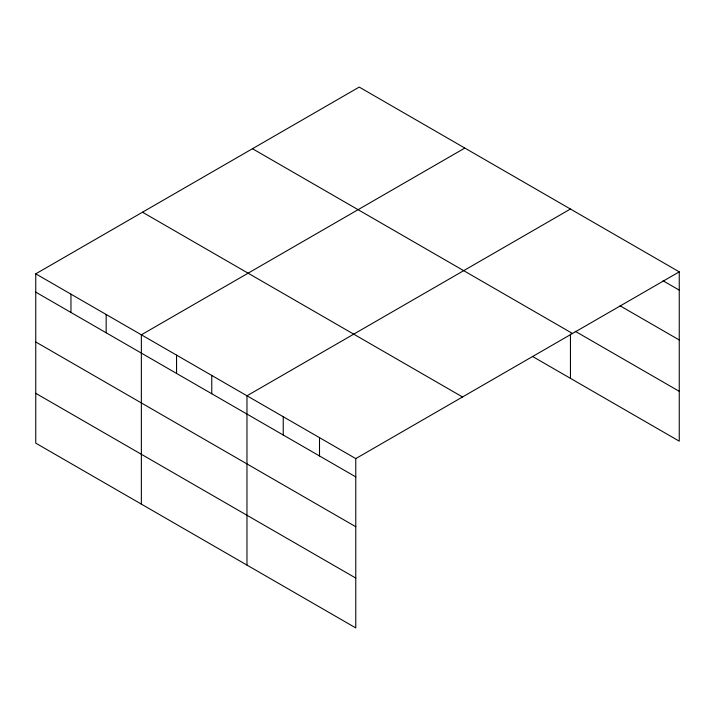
<?xml version="1.0" encoding="UTF-8"?>
<svg xmlns="http://www.w3.org/2000/svg" width="715" height="715" viewBox="0 0 715 715"><rect width="100%" height="100%" fill="white"/><g stroke="black" fill="none" stroke-linecap="round" stroke-linejoin="round"><path stroke-width="1.07" d="M355.775 526.732L355.775 458.601L35.75 273.836L35.75 443.148L355.775 627.913L355.775 526.732L35.75 341.967M532.38 356.365L679.25 441.164L679.25 271.852L359.225 87.087L35.75 273.836M464.83 148.059L141.356 334.808L141.356 504.12M570.445 209.03L246.97 395.788L246.97 565.091M355.775 458.601L679.25 271.852M663.028 280.772L679.25 290.138M620.075 305.814L679.25 339.974M575.209 331.26L679.25 391.32M252.475 148.711L572.5 333.476M142.5 212.212L462.525 396.977M35.75 292.131L355.775 476.896M35.75 393.313L355.775 578.077M570.445 334.039L570.445 378.342M319.507 437.669L319.507 455.956M283.238 416.729L283.238 435.015M211.765 375.464L211.765 393.751M176.56 355.141L176.56 373.427M106.16 314.484L106.16 332.779M70.955 294.16L70.955 312.455"/></g></svg>
